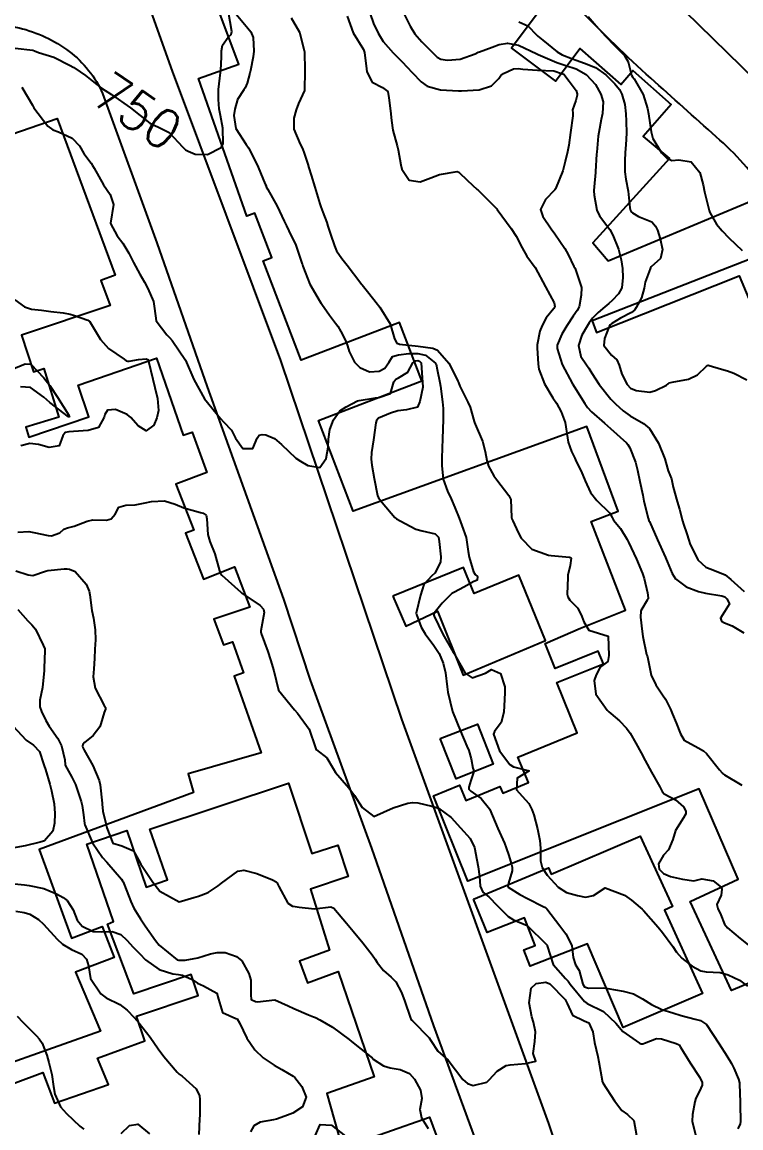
# Model space of a CAD drawing. Header units: metres. Extents: x 298520 to 308411, y 7433745 to 7450750.
# Drawn here: x 303802.6 to 303876.9, y 7440043.9 to 7440158.2 of the extents above; entities that cross this region are included whole.
import ezdxf
from ezdxf.enums import TextEntityAlignment as Align

# ---------------------------------------------------------------- set-up
doc = ezdxf.new("R2010")
doc.units = ezdxf.units.M
doc.header["$LTSCALE"] = 10
for name, color, linetype in [('Cotas', 45, 'Continuous'), ('Curvas de Nivel 1m', 11, 'Continuous'), ('Curvas de Nivel 5m', 15, 'Continuous'), ('Edificações', 30, 'Continuous'), ('Vias Primárias', 230, 'Continuous')]:
    doc.layers.add(name, color=color, linetype=linetype)
doc.styles.add('Style-STANDARD', font='STANDARD.shx')

msp = doc.modelspace()

# ---------------------------------------------------------------- linework, layer by layer
at = {"layer": 'Curvas de Nivel 1m', "flags": 128}
for points, elevation in [([(303838.55, 7440159.03), (303838.9, 7440158.03), (303839.38, 7440157.02), (303839.87, 7440156.18), (303840.91, 7440155), (303841.84, 7440154.07), (303842.9, 7440152.98), (303843.82, 7440152), (303844.42, 7440151.57), (303845.82, 7440151.17), (303847.67, 7440151.07), (303847.81, 7440151.08), (303847.98, 7440151.08), (303849.82, 7440151.19), (303851.1, 7440151.6), (303851.83, 7440152.34), (303852.04, 7440152.66), (303852.31, 7440152.87), (303853.35, 7440153.34), (303853.84, 7440153.39), (303854.31, 7440153.32), (303855.84, 7440153.22), (303857.51, 7440153.13), (303857.84, 7440153.04), (303858.02, 7440152.98), (303858.55, 7440152.79), (303859.12, 7440152.07), (303859.82, 7440151.09), (303859.95, 7440150.77), (303859.95, 7440150.63), (303859.8, 7440150.08), (303859.47, 7440149.1), (303859.48, 7440148.77), (303859.49, 7440148.48), (303859.25, 7440146.78), (303859.08, 7440145.45), (303858.94, 7440144.78), (303858.7, 7440143.76), (303858.44, 7440142.79), (303857.69, 7440140.93), (303857.64, 7440140.85), (303857.59, 7440140.8), (303856.66, 7440139.83), (303856.16, 7440138.82), (303856.38, 7440138.09), (303857.26, 7440136.8), (303857.64, 7440136.31), (303858.67, 7440134.78), (303859, 7440134.17), (303859.59, 7440132.93), (303859.68, 7440132.77), (303859.75, 7440132.61), (303860.39, 7440130.76), (303860.36, 7440129.97), (303860.13, 7440128.76), (303859.95, 7440128.36), (303859.53, 7440127.77), (303858.87, 7440126.78), (303858.37, 7440125.93), (303857.88, 7440124.8), (303857.86, 7440124.43), (303858.39, 7440122.79), (303859.45, 7440120.78), (303860.72, 7440118.76), (303861.01, 7440118.35), (303861.41, 7440117.91), (303862.77, 7440116.74), (303863.39, 7440116.19), (303865.02, 7440114.71), (303865.18, 7440114.52), (303865.37, 7440114.17), (303865.95, 7440112.69), (303866.17, 7440111.86), (303866.42, 7440110.69), (303866.71, 7440109.29), (303866.83, 7440108.68), (303867.29, 7440106.91), (303867.35, 7440106.68), (303867.4, 7440106.56), (303868.23, 7440104.67), (303869.06, 7440102.84), (303869.14, 7440102.66), (303869.23, 7440102.45), (303869.75, 7440101.19), (303870.11, 7440100.65), (303871.2, 7440099.81), (303872.48, 7440099.33), (303873.19, 7440099.18), (303874.89, 7440098.89), (303875.19, 7440098.78), (303875.41, 7440098.58), (303875.69, 7440098.06), (303875.17, 7440097.24), (303874.74, 7440096.59), (303874.85, 7440096.28), (303875.16, 7440096.1), (303875.95, 7440095.78), (303877.15, 7440095.08)], 747), ([(303842.05, 7440158.99), (303842.66, 7440157.75), (303843.15, 7440156.97), (303843.87, 7440156.14), (303845.04, 7440154.95), (303845.46, 7440154.55), (303845.85, 7440154.34), (303846.54, 7440154.24), (303847.85, 7440154.36), (303849.4, 7440154.9), (303849.7, 7440155.05), (303849.86, 7440155.11), (303851.14, 7440155.6), (303851.87, 7440155.86), (303852.74, 7440155.99), (303853.87, 7440155.79), (303855.76, 7440154.91), (303855.85, 7440154.85), (303855.92, 7440154.82), (303857.84, 7440154.01), (303858.75, 7440153.7), (303859.84, 7440153.35), (303860.88, 7440152.76), (303861.82, 7440151.71), (303862.39, 7440150.74), (303862.61, 7440149.93), (303862.54, 7440148.74), (303862.42, 7440148.1), (303862.16, 7440146.75), (303862.11, 7440146.39), (303861.97, 7440144.75), (303861.95, 7440144.53), (303861.83, 7440142.75), (303861.83, 7440142.63), (303861.7, 7440141.15), (303861.67, 7440140.78), (303861.66, 7440140.75), (303861.69, 7440140.3), (303861.96, 7440138.75), (303862.26, 7440138.14), (303863.31, 7440136.73), (303863.63, 7440136.15), (303864.2, 7440134.72), (303864.5, 7440133.62), (303864.61, 7440132.71), (303864.66, 7440131.79), (303864.57, 7440130.71), (303864.2, 7440130.09), (303863.55, 7440129.42), (303863.21, 7440129.08), (303862.8, 7440128.74), (303862.1, 7440128.18), (303861.53, 7440127.58), (303861.18, 7440127.1), (303860.96, 7440126.76), (303860.43, 7440125.84), (303860.08, 7440124.77), (303860.33, 7440123.61), (303860.9, 7440122.76), (303861.14, 7440122.42), (303861.46, 7440121.88), (303862.21, 7440120.74), (303863.43, 7440119.22), (303863.9, 7440118.72), (303864.7, 7440117.99), (303865.41, 7440117.49), (303866.81, 7440116.69), (303867.4, 7440116.18), (303868.34, 7440114.67), (303868.99, 7440113.03), (303869.09, 7440112.66), (303869.34, 7440111.82), (303869.68, 7440110.99), (303869.76, 7440110.65), (303869.87, 7440110.11), (303870.28, 7440108.65), (303870.51, 7440107.85), (303870.84, 7440106.64), (303870.94, 7440106.3), (303871.26, 7440105.29), (303871.48, 7440104.63), (303871.59, 7440104.29), (303872.4, 7440102.62), (303873.23, 7440101.84), (303874.12, 7440101.49), (303875.22, 7440101.05), (303875.83, 7440100.57), (303877.19, 7440099.32)], 746), ([(303830.39, 7440158.63), (303831.23, 7440157.12), (303831.73, 7440155.24), (303831.74, 7440155.11), (303831.78, 7440153.16), (303831.78, 7440153.11), (303831.76, 7440151.17), (303831.75, 7440151.11), (303831.15, 7440149.75), (303830.91, 7440149.12), (303830.65, 7440148.24), (303830.65, 7440147.12), (303831.31, 7440145.55), (303831.54, 7440145.11), (303831.73, 7440144.63), (303832.09, 7440143.48), (303832.2, 7440143.11), (303832.45, 7440142.36), (303832.84, 7440141.1), (303833.35, 7440139.41), (303833.45, 7440139.09), (303833.66, 7440138.54), (303834.05, 7440137.48), (303834.18, 7440137.08), (303834.45, 7440136.26), (303834.85, 7440135.07), (303835.08, 7440134.54), (303835.6, 7440133.75), (303836.15, 7440133.05), (303837.57, 7440131.2), (303837.65, 7440131.11), (303837.71, 7440131.04), (303838.25, 7440130.35), (303839.3, 7440129.01), (303839.41, 7440128.88), (303839.54, 7440128.7), (303840.6, 7440127), (303841.05, 7440125.44), (303841.29, 7440124.99), (303841.49, 7440124.92), (303841.57, 7440124.91), (303843.49, 7440124.67), (303845.03, 7440124.49), (303845.49, 7440124.29), (303846.69, 7440122.93), (303847.46, 7440121.37), (303847.59, 7440121.06), (303847.68, 7440120.92), (303847.82, 7440120.55), (303848.64, 7440118.9), (303848.88, 7440118.37), (303849.3, 7440116.89), (303849.32, 7440116.81), (303849.4, 7440116.64), (303850.17, 7440114.88), (303850.44, 7440113.81), (303850.59, 7440112.88), (303850.76, 7440112.29), (303851.34, 7440111.3), (303851.65, 7440110.87), (303852.89, 7440109.27), (303853.08, 7440108.85), (303853.16, 7440106.98), (303853.19, 7440106.85), (303853.28, 7440106.65), (303853.85, 7440105.43), (303854.15, 7440104.84), (303855.25, 7440103.71), (303856.96, 7440103.08), (303857.24, 7440103.05), (303859.14, 7440102.88), (303859.23, 7440102.86), (303859.33, 7440102.78), (303859.23, 7440102.02), (303858.97, 7440101.03), (303858.96, 7440100.78), (303858.91, 7440099.06), (303858.97, 7440098.78), (303859.18, 7440098.43), (303860.02, 7440097.61), (303860.42, 7440096.76), (303860.61, 7440096.21), (303861.15, 7440095.35), (303863.14, 7440094.73), (303863.22, 7440092.73), (303863.11, 7440092.11), (303862.32, 7440091.52), (303861.91, 7440090.74), (303861.68, 7440090.15), (303861.85, 7440088.74), (303863.05, 7440087.07), (303863.22, 7440086.9), (303863.43, 7440086.72), (303864.3, 7440085.98), (303865.03, 7440085.22), (303865.42, 7440084.7), (303866.01, 7440083.68), (303866.54, 7440082.68), (303866.98, 7440081.86), (303867.63, 7440080.67), (303868.47, 7440079.15), (303868.74, 7440078.66), (303868.94, 7440078.42), (303870.1, 7440077.8), (303870.93, 7440077.1), (303871.18, 7440076.63), (303871.18, 7440076.36), (303870.92, 7440075.94), (303870.11, 7440074.64), (303869.84, 7440073.7), (303869.38, 7440072.65), (303868.87, 7440072.1), (303868.33, 7440071.2), (303868.41, 7440070.66), (303868.85, 7440070.18), (303869.59, 7440069.9), (303870.84, 7440069.61), (303872, 7440069.45), (303872.84, 7440069.64), (303874, 7440069.43), (303874.83, 7440068.79), (303874.89, 7440068.59), (303874.82, 7440067.96), (303874.39, 7440067.01), (303874.48, 7440066.59), (303874.8, 7440065.91), (303875.16, 7440064.96), (303875.46, 7440064.58), (303876.77, 7440063.49), (303877.94, 7440062.55)], 749), ([(303836.16, 7440158.8), (303836.79, 7440157.05), (303837.86, 7440155.35), (303837.97, 7440155.04), (303838.15, 7440153.34), (303838.2, 7440153.03), (303838.76, 7440151.97), (303839.82, 7440151.4), (303840.36, 7440151), (303840.46, 7440150.35), (303840.63, 7440149), (303840.75, 7440148.02), (303840.87, 7440147), (303841.33, 7440145.4), (303841.45, 7440144.99), (303841.72, 7440143.43), (303841.81, 7440142.99), (303842.57, 7440141.85), (303843.7, 7440141.67), (303844.83, 7440142.08), (303845.71, 7440142.41), (303847.52, 7440142.74), (303847.71, 7440142.65), (303848.6, 7440141.8), (303849.59, 7440140.89), (303849.69, 7440140.8), (303851.62, 7440138.87), (303851.66, 7440138.82), (303853.13, 7440136.86), (303853.63, 7440136.06), (303854.26, 7440134.84), (303854.74, 7440133.97), (303855.59, 7440132.82), (303856.68, 7440130.81), (303857.55, 7440129.16), (303857.63, 7440128.8), (303857.54, 7440128.57), (303856.74, 7440127.6), (303856.31, 7440126.81), (303856.09, 7440126.24), (303855.81, 7440124.82), (303855.8, 7440124.51), (303855.89, 7440122.82), (303855.99, 7440122.3), (303856.57, 7440120.81), (303857.43, 7440119.36), (303857.8, 7440118.8), (303858.3, 7440117.91), (303858.71, 7440116.79), (303858.95, 7440115.21), (303859.02, 7440114.78), (303859.36, 7440113.81), (303859.68, 7440113.1), (303859.85, 7440112.77), (303860.35, 7440111.77), (303860.76, 7440110.76), (303861.31, 7440109.55), (303861.96, 7440108.74), (303863.29, 7440107.46), (303863.55, 7440106.99), (303863.71, 7440106.72), (303864.4, 7440105.84), (303865.11, 7440104.7), (303865.26, 7440104.42), (303866.06, 7440102.69), (303866.7, 7440101.21), (303866.87, 7440100.68), (303867.19, 7440099.19), (303867.29, 7440098.68), (303867.28, 7440098.58), (303867.18, 7440098.45), (303866.52, 7440097.33), (303866.47, 7440096.69), (303866.64, 7440095.19), (303866.71, 7440094.68), (303867.12, 7440092.83), (303867.16, 7440092.68), (303867.19, 7440092.6), (303867.58, 7440090.68), (303868.07, 7440089.68), (303868.77, 7440088.66), (303869.06, 7440088.2), (303869.58, 7440087.18), (303869.8, 7440086.65), (303870.17, 7440085.78), (303870.62, 7440084.64), (303871.01, 7440083.99), (303872.45, 7440083.17), (303873, 7440082.88), (303873.29, 7440082.61), (303874.65, 7440080.92), (303874.91, 7440080.59), (303874.97, 7440080.52), (303875.17, 7440080.38), (303876.95, 7440079.34)], 748), ([(303861.09, 7440158.76), (303861.89, 7440157.8), (303862.84, 7440156.74), (303863.87, 7440155.7), (303864.83, 7440154.72), (303865.21, 7440154.08), (303865.57, 7440152.7), (303865.66, 7440152.53), (303865.83, 7440152.3), (303866.77, 7440150.69), (303867.22, 7440149.26), (303867.32, 7440148.68), (303867.6, 7440146.85), (303867.63, 7440146.68), (303867.75, 7440146.14), (303868.66, 7440144.67), (303869.19, 7440144.13), (303869.73, 7440143.87), (303870.44, 7440143.93), (303871.72, 7440143.74), (303872.6, 7440142.62), (303872.96, 7440141.35), (303873.1, 7440140.62), (303873.59, 7440138.69), (303873.61, 7440138.61), (303873.66, 7440138.49), (303874.34, 7440137.29), (303874.92, 7440136.59), (303875.63, 7440135.88), (303876.99, 7440134.57)], 744), ([(303802.54, 7440151.46), (303803.64, 7440149.59), (303803.72, 7440149.44), (303803.74, 7440149.4), (303803.78, 7440149.33), (303805.22, 7440147.43), (303805.76, 7440147.05), (303806.32, 7440146.85), (303807.74, 7440146.19), (303808.49, 7440145.39), (303808.95, 7440144.61), (303809.72, 7440143.59), (303809.85, 7440143.37), (303810.01, 7440143.07), (303810.99, 7440141.36), (303811.68, 7440140.35), (303812.03, 7440139.34), (303811.7, 7440137.4), (303811.69, 7440137.35), (303812.39, 7440136.1), (303812.97, 7440135.33), (303813.61, 7440134.3), (303814.09, 7440133.32), (303814.75, 7440132.14), (303815.23, 7440131.3), (303815.56, 7440130.64), (303816.15, 7440129.29), (303816.26, 7440128.57), (303816.42, 7440127.29), (303817.51, 7440125.86), (303817.81, 7440125.58), (303818.08, 7440125.27), (303819.47, 7440123.25), (303820.31, 7440121.24), (303821.42, 7440119.23), (303823.07, 7440117.21), (303823.4, 7440116.86), (303824.2, 7440116.01), (303824.64, 7440115.19), (303825.37, 7440114.12), (303826.41, 7440114.12), (303826.88, 7440115.17), (303827.07, 7440115.48), (303827.39, 7440115.56), (303827.76, 7440115.53), (303828.65, 7440115.14), (303829.37, 7440114.53), (303830.86, 7440113.11), (303831.35, 7440112.82), (303832.09, 7440112.36), (303833.34, 7440112.15), (303833.99, 7440113.08), (303834.19, 7440114.26), (303834.23, 7440115.08), (303834.39, 7440116.08), (303834.75, 7440117.07), (303835.41, 7440118.01), (303836.05, 7440118.43), (303837.25, 7440119.04), (303837.39, 7440119.07), (303837.42, 7440119.08), (303839.1, 7440119.34), (303839.43, 7440119.38), (303840.65, 7440119.79), (303840.98, 7440120.99), (303841.19, 7440121.26), (303841.46, 7440121.42), (303842.45, 7440121.99), (303842.94, 7440122.98), (303843.27, 7440123.18), (303843.48, 7440123.19), (303843.65, 7440123.15), (303843.81, 7440122.96), (303843.9, 7440121.4), (303843.94, 7440120.96), (303843.97, 7440120.44), (303843.69, 7440118.97), (303843.42, 7440118.4), (303842.29, 7440118.11), (303841.41, 7440117.99), (303840.66, 7440117.75), (303839.41, 7440117.25), (303839.2, 7440117.01), (303839.13, 7440116.75), (303838.88, 7440115.02), (303838.67, 7440113.71), (303838.65, 7440113.02), (303838.73, 7440112.4), (303838.94, 7440111.02), (303839.31, 7440109.27), (303839.42, 7440109.01), (303839.78, 7440108.52), (303841.08, 7440106.99), (303841.28, 7440106.83), (303841.64, 7440106.63), (303843.27, 7440105.78), (303843.91, 7440105.6), (303845.27, 7440105.3), (303845.59, 7440104.94), (303845.69, 7440104.5), (303845.85, 7440102.93), (303845.82, 7440102.35), (303845.22, 7440101.22), (303844.91, 7440100.94), (303844.1, 7440100.05), (303843.74, 7440098.96), (303843.31, 7440097.11), (303843.32, 7440096.97), (303843.83, 7440095.64), (303844.22, 7440094.95), (303845.12, 7440093.74), (303845.66, 7440092.93), (303846.1, 7440091.93), (303846.34, 7440090.93), (303846.51, 7440089.49), (303846.57, 7440088.92), (303847.04, 7440086.92), (303847.87, 7440084.91), (303848.55, 7440083.35), (303848.74, 7440082.9), (303848.98, 7440082.06), (303849.16, 7440081.09), (303849.21, 7440080.9), (303849.24, 7440080.63), (303848.96, 7440079.82), (303848.73, 7440079.11), (303848.75, 7440078.9), (303848.94, 7440078.69), (303850.01, 7440077.96), (303850.89, 7440076.87), (303850.9, 7440076.85), (303850.92, 7440076.8), (303851.75, 7440074.86), (303852.41, 7440073.32), (303852.6, 7440072.85), (303852.87, 7440072.07), (303853.15, 7440071.14), (303853.22, 7440070.84), (303853.22, 7440070.47), (303852.83, 7440069.2), (303852.76, 7440068.92), (303852.76, 7440068.85), (303852.82, 7440068.77), (303854.01, 7440068.03), (303854.81, 7440067.62), (303856.43, 7440066.8), (303856.66, 7440066.67), (303856.8, 7440066.54), (303858.16, 7440064.79), (303858.77, 7440063.97), (303859.4, 7440062.77), (303859.51, 7440061.53), (303859.78, 7440060.76), (303860.14, 7440060.17), (303860.53, 7440058.75), (303860.71, 7440058.49), (303861.1, 7440058.35), (303862.71, 7440058.37), (303863.11, 7440058.33), (303864.7, 7440058.03), (303865.75, 7440057.75), (303866.69, 7440057.26), (303867.61, 7440056.67), (303868.68, 7440056.16), (303869.82, 7440055.79), (303870.67, 7440055.54), (303872.12, 7440055.16), (303872.67, 7440055.02), (303873.29, 7440054.6), (303874.63, 7440052.59), (303875.4, 7440051.35), (303875.89, 7440050.57), (303876.13, 7440050.09), (303876.6, 7440048.96), (303876.7, 7440048.56), (303876.72, 7440048.43), (303876.8, 7440046.56), (303876.8, 7440046.32), (303876.81, 7440044.56), (303876.78, 7440044.32), (303876.53, 7440043.82)], 751), ([(303801.81, 7440129.47), (303802.83, 7440128.75), (303803.53, 7440128.5), (303804.56, 7440128.4), (303805.53, 7440128.28), (303806.81, 7440128.13), (303807.53, 7440128), (303807.99, 7440127.86), (303809.36, 7440127.37), (303809.47, 7440127.32), (303809.52, 7440127.26), (303810.66, 7440125.36), (303811.49, 7440124.46), (303813.1, 7440123.33), (303813.33, 7440123.18), (303813.47, 7440123.15), (303813.65, 7440123.14), (303814.61, 7440123.31), (303815.4, 7440123.37), (303815.47, 7440123.36), (303815.55, 7440123.3), (303815.63, 7440123.14), (303816.07, 7440121.29), (303816.3, 7440120.43), (303816.56, 7440119.29), (303816.65, 7440118.05), (303816.51, 7440117.29), (303816.18, 7440116.51), (303815.39, 7440115.94), (303814.55, 7440116.47), (303813.82, 7440117.32), (303813.41, 7440117.64), (303812.23, 7440118.15), (303811.41, 7440118.08), (303811.12, 7440117.64), (303811.04, 7440117.35), (303810.46, 7440116.29), (303809.39, 7440115.96), (303807.87, 7440115.87), (303807.39, 7440115.83), (303807.03, 7440115.76), (303806.78, 7440115.41), (303806.39, 7440114.39), (303805.36, 7440114.2), (303804.27, 7440114.53), (303803.37, 7440114.64), (303802.44, 7440114.38)], 752), ([(303801.46, 7440122.28), (303802.89, 7440122.87), (303803.47, 7440122.84), (303804.83, 7440121.43), (303805.44, 7440120.63), (303806.21, 7440119.41), (303807.4, 7440117.54), (303807.45, 7440117.45), (303807.44, 7440117.4), (303807.4, 7440117.39), (303807.35, 7440117.4), (303805.42, 7440118.87), (303804.8, 7440119.43), (303803.44, 7440120.41), (303802.41, 7440120.49)], 753), ([(303802.12, 7440105.46), (303803.26, 7440105.54), (303803.78, 7440105.43), (303805.26, 7440105.11), (303805.59, 7440105.08), (303806.45, 7440105.41), (303806.88, 7440105.79), (303807.27, 7440105.92), (303807.95, 7440106.07), (303809.28, 7440106.62), (303809.89, 7440106.75), (303811.28, 7440106.72), (303811.78, 7440106.85), (303812.19, 7440107.34), (303812.57, 7440108.06), (303813.29, 7440108.25), (303814.26, 7440108.28), (303815.29, 7440108.49), (303815.95, 7440108.64), (303817.3, 7440108.71), (303818.39, 7440108.36), (303819.29, 7440107.98), (303821.01, 7440107.51), (303821.28, 7440107.44), (303821.58, 7440107.23), (303821.65, 7440106.86), (303821.75, 7440105.23), (303821.98, 7440104.5), (303822.49, 7440103.22), (303822.96, 7440101.47), (303823.07, 7440101.21), (303823.21, 7440101.04), (303824.53, 7440099.86), (303825.18, 7440099.26), (303825.28, 7440099.18), (303827.17, 7440097.89), (303827.52, 7440097.51), (303827.58, 7440097.15), (303827.24, 7440095.26), (303827.24, 7440095.16), (303827.29, 7440095.01), (303827.96, 7440093.15), (303828.24, 7440092.28), (303828.58, 7440091.14), (303829.06, 7440089.13), (303830.73, 7440087.11), (303831.04, 7440086.76), (303832.25, 7440085.1), (303832.9, 7440083.19), (303832.92, 7440083.09), (303832.99, 7440082.99), (303834.07, 7440082.16), (303834.73, 7440081.06), (303834.97, 7440080.63), (303836.34, 7440079.05), (303836.94, 7440078.27), (303837.72, 7440077.03), (303838.91, 7440076.1), (303840.92, 7440076.99), (303842.45, 7440077.45), (303842.93, 7440077.54), (303843.46, 7440077.49), (303844.93, 7440077.16), (303845.59, 7440076.93), (303846.91, 7440075.97), (303847.89, 7440074.91), (303848.89, 7440073.82), (303849.31, 7440072.89), (303849.58, 7440071.61), (303849.72, 7440070.89), (303849.85, 7440069.87), (303849.92, 7440068.88), (303850.2, 7440068.27), (303850.81, 7440067.78), (303851.71, 7440066.86), (303852.79, 7440065.74), (303853.35, 7440065.4), (303854.78, 7440064.83), (303856.75, 7440062.9), (303856.82, 7440062.8), (303856.83, 7440062.72), (303857.46, 7440060.79), (303858.72, 7440059.36), (303859, 7440059.06), (303859.21, 7440058.77), (303860.69, 7440056.96), (303860.98, 7440056.75), (303862.67, 7440055.93), (303863.95, 7440054.72), (303864.65, 7440053.88), (303866.39, 7440052.68), (303866.55, 7440052.6), (303866.63, 7440052.58), (303866.73, 7440052.59), (303866.89, 7440052.68), (303868.15, 7440053.16), (303868.64, 7440053.11), (303870.16, 7440052.64), (303870.48, 7440052.48), (303870.63, 7440052.26), (303871.6, 7440050.62), (303872.6, 7440049.12), (303872.85, 7440048.61), (303872.87, 7440048.33), (303872.58, 7440047.71), (303872.2, 7440046.99), (303872.09, 7440046.61), (303871.86, 7440045.3), (303871.84, 7440044.62), (303872.22, 7440042.91)], 752), ([(303801.93, 7440101.46), (303803.21, 7440101.06), (303803.67, 7440100.98), (303804.98, 7440101.42), (303805.21, 7440101.5), (303806.93, 7440101.69), (303807.22, 7440101.68), (303807.47, 7440101.65), (303808.04, 7440101.39), (303809.19, 7440100.08), (303809.5, 7440099.37), (303809.56, 7440098.98), (303809.78, 7440097.36), (303809.93, 7440096.59), (303810.12, 7440095.36), (303810.14, 7440094.35), (303810.09, 7440093.36), (303810.04, 7440092.42), (303809.97, 7440091.36), (303809.92, 7440090.52), (303810.11, 7440089.36), (303811.05, 7440087.55), (303811.18, 7440087.35), (303811.2, 7440087.19), (303811.04, 7440086.83), (303810.71, 7440085.67), (303810.59, 7440085.35), (303809.92, 7440084.45), (303809, 7440083.73), (303808.83, 7440083.53), (303808.82, 7440083.37), (303808.85, 7440083.23), (303808.99, 7440082.94), (303809.89, 7440081.36), (303810.52, 7440079.79), (303810.62, 7440079.35), (303810.83, 7440077.45), (303810.83, 7440077.35), (303810.92, 7440076.65), (303811.21, 7440075.35), (303811.32, 7440074.93), (303811.94, 7440073.34), (303812.87, 7440073.05), (303814.08, 7440072.53), (303814.77, 7440071.3), (303814.79, 7440071.24), (303814.85, 7440071.15), (303816.07, 7440069.29), (303816.82, 7440068.38), (303818.8, 7440067.26), (303820.33, 7440067.72), (303820.81, 7440067.85), (303821.81, 7440068.23), (303822.83, 7440068.91), (303822.99, 7440069.05), (303823.18, 7440069.2), (303824.85, 7440070.43), (303825.47, 7440070.55), (303826.84, 7440070.19), (303828.44, 7440069.54), (303828.83, 7440069.33), (303828.92, 7440069.23), (303828.97, 7440069.14), (303829.1, 7440068.86), (303830.02, 7440067.12), (303830.5, 7440066.82), (303830.8, 7440066.77), (303831.19, 7440066.72), (303832.8, 7440066.55), (303834.48, 7440066.74), (303834.8, 7440066.63), (303836.11, 7440065.05), (303836.77, 7440064.25), (303837.77, 7440063.03), (303838.74, 7440061.79), (303839.07, 7440061.34), (303839.26, 7440061.01), (303839.91, 7440060.19), (303840.72, 7440059.5), (303841.2, 7440058.99), (303841.78, 7440057.9), (303842.14, 7440056.98), (303842.67, 7440055.35), (303842.78, 7440055.09), (303842.91, 7440054.97), (303844.64, 7440053.23), (303844.83, 7440052.94), (303845.53, 7440051.85), (303846.61, 7440050.92), (303848.13, 7440048.9), (303848.59, 7440048.49), (303849.2, 7440048.28), (303850.59, 7440048.65), (303850.72, 7440048.74), (303850.84, 7440048.87), (303851.68, 7440049.78), (303852.61, 7440050.34), (303853.02, 7440050.44), (303854.61, 7440050.58), (303855.66, 7440050.81), (303855.39, 7440051.59), (303855.55, 7440052.82), (303855.63, 7440053.84), (303855.42, 7440054.82), (303855.25, 7440055.4), (303854.98, 7440056.83), (303855.19, 7440058.34), (303855.7, 7440058.82), (303856.71, 7440058.98), (303857.11, 7440058.8), (303858.69, 7440057.16), (303858.89, 7440056.78), (303859.45, 7440055.55), (303860.67, 7440054.97), (303861.13, 7440054.75), (303861.56, 7440053.83), (303861.74, 7440052.74), (303862.06, 7440051.3), (303862.19, 7440050.73), (303862.51, 7440048.81), (303862.53, 7440048.73), (303862.59, 7440048.58), (303863.8, 7440046.72), (303864.55, 7440045.71), (303865.14, 7440045.29), (303865.81, 7440044.69), (303866.08, 7440043.12)], 753), ([(303802.12, 7440097.46), (303803.15, 7440096.32), (303803.58, 7440095.88), (303803.95, 7440095.44), (303804.75, 7440093.79), (303804.9, 7440093.42), (303804.93, 7440093.24), (303804.86, 7440091.42), (303804.85, 7440091.18), (303804.68, 7440089.43), (303804.4, 7440088.09), (303804.39, 7440087.43), (303804.56, 7440086.94), (303805.03, 7440086), (303805.36, 7440085.42), (303806.25, 7440084.16), (303806.64, 7440083.4), (303806.98, 7440081.95), (303807.02, 7440081.44), (303807.03, 7440081.4), (303807.72, 7440080.15), (303808.07, 7440079.38), (303808.68, 7440077.62), (303808.74, 7440077.37), (303808.77, 7440077.22), (303808.91, 7440076.27), (303809.01, 7440075.37), (303809.05, 7440075.22), (303809.83, 7440073.36), (303810.86, 7440071.86), (303811.33, 7440071.35), (303812.84, 7440069.62), (303812.96, 7440069.45), (303813.02, 7440069.33), (303813.16, 7440069), (303813.79, 7440067.32), (303814.12, 7440066.63), (303814.79, 7440065.52), (303814.93, 7440065.3), (303815.29, 7440064.78), (303816.34, 7440063.28), (303816.75, 7440062.78), (303818.6, 7440061.26), (303818.73, 7440061.24), (303819.43, 7440061.25), (303820.74, 7440061.48), (303822.05, 7440061.9), (303822.74, 7440062.03), (303823.57, 7440062.03), (303824.74, 7440061.63), (303825.27, 7440061.17), (303826.01, 7440059.88), (303826.22, 7440059.16), (303826.21, 7440057.65), (303826.25, 7440057.16), (303826.68, 7440056.98), (303826.9, 7440056.94), (303828.68, 7440057.14), (303830.07, 7440056.51), (303830.67, 7440056.24), (303832.17, 7440055.59), (303832.67, 7440055.4), (303832.89, 7440055.31), (303833.33, 7440055.08), (303834.65, 7440054.31), (303836.37, 7440053.04), (303836.63, 7440052.83), (303837.61, 7440052.04), (303838.62, 7440051.26), (303838.74, 7440051.14), (303838.86, 7440051.02), (303839.92, 7440050.32), (303840.6, 7440050.13), (303841.65, 7440049.94), (303842.6, 7440049.52), (303843.14, 7440048.96), (303843.73, 7440047.8), (303843.87, 7440046.96), (303843.69, 7440045.82), (303843.84, 7440044.96), (303844.53, 7440043.84)], 754), ([(303801.93, 7440066.32), (303802.79, 7440066.18), (303803.35, 7440066), (303804.25, 7440065.43), (303804.78, 7440064.95), (303806.19, 7440063.41), (303806.75, 7440062.88), (303807.69, 7440062.33), (303808.74, 7440061.87), (303809.24, 7440061.36), (303809.44, 7440060.65), (303809.63, 7440059.36), (303810.69, 7440057.77), (303811.26, 7440057.34), (303812.68, 7440056.65), (303813.42, 7440056.07), (303814.15, 7440055.31), (303814.65, 7440054.73), (303815.8, 7440053.29), (303816.62, 7440052.08), (303817.2, 7440051.27), (303818.6, 7440049.66), (303818.81, 7440049.47), (303819.11, 7440049.25), (303820.57, 7440047.94), (303820.89, 7440047.23), (303820.94, 7440046.85), (303820.93, 7440045.23), (303820.92, 7440044.84), (303820.82, 7440043.23)], 756), ([(303802.05, 7440055.46), (303802.65, 7440054.83), (303804.04, 7440053.43), (303804.33, 7440053.12), (303804.63, 7440052.65), (303805.12, 7440051.41), (303805.34, 7440050.68), (303805.65, 7440049.41), (303805.82, 7440048.17), (303805.94, 7440047.41), (303806.55, 7440046.1), (303807.15, 7440045.39), (303808.53, 7440044.1), (303808.94, 7440043.79)], 757), ([(303812.82, 7440043.33), (303813.68, 7440044.16), (303814.53, 7440044.3), (303815.72, 7440043.29)], 757)]:
    msp.add_lwpolyline(points, dxfattribs=dict(at, elevation=elevation))
at = {"layer": 'Curvas de Nivel 5m', "flags": 128}
for points, elevation in [([(303801.85, 7440155.47), (303803.67, 7440155.26), (303803.85, 7440155.2), (303804.25, 7440155.04), (303805.84, 7440154.55), (303807.55, 7440153.69), (303807.83, 7440153.52), (303807.91, 7440153.48), (303808.02, 7440153.4), (303809.12, 7440152.67), (303809.82, 7440152.1), (303810.79, 7440151.36), (303811.8, 7440150.7), (303813.78, 7440149.32), (303815.77, 7440147.73), (303816.74, 7440147.29), (303817.76, 7440146.76), (303819.19, 7440145.26), (303819.47, 7440144.99), (303819.73, 7440144.83), (303820.44, 7440144.53), (303821.73, 7440144.5), (303823.15, 7440145.21), (303823.34, 7440145.61), (303823.33, 7440147.21), (303823.08, 7440148.51), (303822.92, 7440149.21), (303822.85, 7440150.16), (303822.88, 7440151.21), (303823, 7440152.39), (303823.11, 7440153.21), (303823.18, 7440154.54), (303823.17, 7440155.21), (303823.27, 7440155.8), (303823.87, 7440156.61), (303824.17, 7440156.9), (303824.24, 7440157.2), (303823.9, 7440159.2)], 750), ([(303824.51, 7440159.19), (303825.89, 7440157.55), (303826.21, 7440157.18), (303826.46, 7440156.59), (303826.53, 7440155.17), (303826.44, 7440154.58), (303826.16, 7440153.18), (303826.1, 7440152.9), (303825.82, 7440151.85), (303825.63, 7440151.37), (303825.5, 7440151.18), (303824.83, 7440150.16), (303824.55, 7440149.19), (303824.46, 7440148.51), (303824.66, 7440147.19), (303825.74, 7440145.52), (303825.96, 7440145.18), (303826.23, 7440144.68), (303826.95, 7440143.17), (303827.7, 7440141.43), (303827.78, 7440141.24), (303827.81, 7440141.16), (303827.98, 7440140.86), (303828.94, 7440139.14), (303829.17, 7440138.65), (303829.65, 7440137.61), (303829.88, 7440137.13), (303830.14, 7440136.62), (303830.85, 7440135.12), (303831.53, 7440133.17), (303831.55, 7440133.11), (303831.59, 7440132.96), (303832.31, 7440131.1), (303833.36, 7440129.27), (303833.49, 7440129.09), (303833.54, 7440129.01), (303834.34, 7440127.89), (303834.97, 7440127.07), (303835.19, 7440126.74), (303835.51, 7440126.2), (303836.09, 7440125.05), (303836.38, 7440124.15), (303836.92, 7440123.05), (303837.47, 7440122.48), (303838.47, 7440122.03), (303839.46, 7440122.09), (303840.07, 7440122.4), (303840.47, 7440123), (303840.86, 7440123.61), (303841.48, 7440123.8), (303842.53, 7440123.93), (303843.48, 7440123.93), (303844.26, 7440123.74), (303845.29, 7440122.94), (303845.35, 7440122.82), (303845.47, 7440122.29), (303845.76, 7440120.94), (303845.81, 7440120.57), (303846.03, 7440118.93), (303846.09, 7440118.26), (303846.08, 7440116.93), (303846.06, 7440116.27), (303846.02, 7440114.93), (303846, 7440114.31), (303845.95, 7440112.93), (303845.94, 7440112.35), (303846.09, 7440110.93), (303846.53, 7440109.71), (303846.9, 7440108.92), (303847.29, 7440108.03), (303847.73, 7440106.92), (303848.03, 7440106.16), (303848.45, 7440104.91), (303848.68, 7440103.46), (303848.76, 7440102.9), (303849.22, 7440101.38), (303849.41, 7440101.1), (303849.63, 7440100.89), (303849.6, 7440100.5), (303849.2, 7440100.34), (303848.3, 7440099.81), (303847.19, 7440099.24), (303846.99, 7440099.12), (303846.77, 7440098.92), (303845.99, 7440098.12), (303845.16, 7440097.08), (303845.11, 7440096.94), (303845.11, 7440096.89), (303845.16, 7440096.78), (303846.04, 7440094.93), (303847.12, 7440093.08), (303847.21, 7440092.92), (303847.32, 7440092.71), (303848.35, 7440090.91), (303849.09, 7440090.43), (303850.45, 7440090.88), (303851.1, 7440091.27), (303852, 7440090.86), (303852.46, 7440089.47), (303852.47, 7440088.86), (303852.38, 7440087.52), (303852.35, 7440086.86), (303852.09, 7440085.81), (303851.38, 7440084.87), (303851.3, 7440084.59), (303851.91, 7440082.86), (303852.98, 7440081.45), (303853.36, 7440081.22), (303854.97, 7440080.82), (303853.74, 7440080.06), (303853.67, 7440078.84), (303854.27, 7440078.17), (303854.93, 7440077.42), (303855.26, 7440076.82), (303855.46, 7440076.27), (303855.84, 7440074.81), (303856.07, 7440073.62), (303856.14, 7440072.81), (303856.14, 7440071.52), (303856.33, 7440070.81), (303856.84, 7440070.01), (303857.96, 7440068.79), (303858.82, 7440068.22), (303859.97, 7440067.92), (303860.81, 7440067.74), (303861.61, 7440067.94), (303862.82, 7440068.73), (303864.82, 7440067.97), (303865.56, 7440067.45), (303866.44, 7440066.69), (303866.64, 7440066.52), (303866.8, 7440066.36), (303868.31, 7440064.66), (303868.77, 7440064.11), (303869.82, 7440062.64), (303870.19, 7440062.08), (303870.74, 7440061.44), (303871.81, 7440060.62), (303872.73, 7440060.14), (303873.28, 7440060.05), (303874.72, 7440059.96), (303875.56, 7440059.73), (303876.71, 7440059.18), (303877.54, 7440058.55)], 750), ([(303853.9, 7440158.19), (303854.84, 7440157.78), (303855.78, 7440156.82), (303855.88, 7440156.71), (303856.39, 7440156.3), (303857.86, 7440155.09), (303858.38, 7440154.79), (303859.46, 7440154.39), (303859.85, 7440154.25), (303860.68, 7440153.93), (303861.84, 7440153.47), (303862.91, 7440152.74), (303863.82, 7440151.78), (303864.3, 7440151.21), (303864.57, 7440150.72), (303864.86, 7440149.65), (303864.97, 7440148.71), (303865, 7440147.93), (303865.03, 7440146.71), (303864.97, 7440145.49), (303864.89, 7440144.71), (303864.85, 7440143.84), (303864.86, 7440142.71), (303864.96, 7440141.96), (303865.2, 7440140.71), (303865.39, 7440138.98), (303865.45, 7440138.7), (303865.53, 7440138.57), (303865.66, 7440138.45), (303866.26, 7440138.09), (303867.65, 7440137.54), (303868.05, 7440137.08), (303868.23, 7440136.67), (303868.53, 7440135.77), (303868.76, 7440134.67), (303868.54, 7440133.74), (303867.59, 7440132.88), (303867.51, 7440132.77), (303867.47, 7440132.68), (303866.98, 7440131.29), (303866.87, 7440130.69), (303866.58, 7440129.67), (303866.05, 7440128.69), (303865.85, 7440128.39), (303865.54, 7440128.17), (303864.41, 7440127.59), (303863.53, 7440127.03), (303863.36, 7440126.9), (303863.24, 7440126.73), (303862.75, 7440125.49), (303862.7, 7440124.74), (303863.48, 7440123.76), (303864.03, 7440123.27), (303864.27, 7440122.72), (303864.55, 7440121.8), (303865.1, 7440120.71), (303865.45, 7440120.35), (303866.03, 7440120.11), (303867.44, 7440119.95), (303868.03, 7440120.09), (303869.18, 7440120.66), (303869.33, 7440120.78), (303869.46, 7440120.89), (303869.75, 7440120.95), (303871.46, 7440121.27), (303872.36, 7440121.73), (303873.31, 7440122.61), (303873.4, 7440122.69), (303873.47, 7440122.71), (303873.57, 7440122.7), (303873.92, 7440122.6), (303875.11, 7440122.23), (303875.47, 7440122.13), (303876.13, 7440121.91), (303877.46, 7440121.21)], 745), ([(303801.61, 7440085.46), (303803, 7440083.98), (303803.73, 7440083.44), (303804.35, 7440082.8), (303804.83, 7440081.42), (303804.86, 7440081.31), (303804.97, 7440080.94), (303805.44, 7440079.42), (303805.62, 7440078.74), (303805.87, 7440077.41), (303805.94, 7440076.38), (303805.92, 7440075.41), (303805.73, 7440074.58), (303804.88, 7440073.57), (303804.78, 7440073.52), (303804.43, 7440073.43), (303802.87, 7440073.07), (303801.53, 7440072.8)], 755), ([(303801.11, 7440069.19), (303802.83, 7440069.01), (303803.31, 7440068.96), (303804.82, 7440068.64), (303806.11, 7440068.11), (303806.81, 7440067.73), (303807.23, 7440067.39), (303807.86, 7440066.45), (303808.27, 7440065.38), (303808.77, 7440064.77), (303809.91, 7440064.21), (303810.76, 7440064.16), (303811.88, 7440064.22), (303812.76, 7440063.88), (303813.38, 7440063.32), (303814.03, 7440062.59), (303814.74, 7440061.88), (303815.32, 7440061.29), (303816.72, 7440060.27), (303818.15, 7440059.83), (303818.72, 7440059.77), (303819.15, 7440059.68), (303820.14, 7440059.24), (303820.71, 7440058.88), (303821.33, 7440058.6), (303822.69, 7440057.84), (303822.88, 7440057.21), (303823.29, 7440055.83), (303824.66, 7440055.23), (303824.78, 7440055.18), (303825.05, 7440054.78), (303825.79, 7440053.17), (303826.62, 7440051.97), (303827.49, 7440051.15), (303828.61, 7440050.4), (303829.41, 7440049.94), (303830.59, 7440049.25), (303830.77, 7440049.11), (303831.48, 7440048.2), (303831.94, 7440047.1), (303831.56, 7440046.09), (303830.55, 7440045.44), (303829.71, 7440045.12), (303828.85, 7440044.82), (303828.54, 7440044.74), (303827.19, 7440044.5), (303826.53, 7440044.11), (303826.17, 7440043.51)], 755), ([(303832.85, 7440043.08), (303833.36, 7440044.25), (303834.53, 7440044.18), (303836, 7440043.05)], 755)]:
    msp.add_lwpolyline(points, dxfattribs=dict(at, elevation=elevation))
at = {"layer": 'Edificações'}
for points in [[(303880.76, 7440060.14), (303875.88, 7440058.1), (303871.62, 7440067.3), (303876.59, 7440069.6), (303872.56, 7440078.94), (303848.64, 7440069.39), (303845.1, 7440078.23), (303847.77, 7440079.32), (303848.42, 7440077.73), (303851.96, 7440079.19), (303852.24, 7440078.5), (303854.9, 7440079.59), (303853.82, 7440082.22), (303859.94, 7440084.74), (303857.85, 7440089.94), (303862.65, 7440091.87), (303862.12, 7440093.18), (303857.67, 7440091.39), (303856.64, 7440093.95), (303860.27, 7440095.55), (303864.93, 7440097.39), (303861.37, 7440106.56), (303864.17, 7440107.64), (303860.92, 7440116.38), (303836.79, 7440107.65), (303833.21, 7440117.02), (303843.88, 7440121.1), (303841.58, 7440127.12), (303831.41, 7440123.24), (303827.48, 7440133.52), (303828.37, 7440133.86), (303826.62, 7440138.43), (303825.81, 7440138.12), (303820.81, 7440152.35), (303824.96, 7440153.81), (303821.02, 7440164.41)], [(303855.91, 7440159.15), (303853.16, 7440155.47), (303857.69, 7440152.08), (303860.22, 7440155.46), (303864.45, 7440151.74), (303865.7, 7440153.16), (303869.67, 7440149.67), (303866.76, 7440146.36), (303869.48, 7440144.08), (303861.55, 7440135.36), (303863.14, 7440133.52), (303877.95, 7440139.7)], [(303801.5, 7440146.59), (303806.19, 7440148.21), (303812.19, 7440132.03), (303810.71, 7440131.48), (303811.67, 7440128.89), (303802.51, 7440125.82), (303803.75, 7440122.02), (303804.81, 7440122.37), (303806.36, 7440117.36), (303802.94, 7440116.3), (303803.26, 7440115.28), (303809.46, 7440117.37), (303808.36, 7440120.65), (303816.47, 7440123.46), (303819.23, 7440115.5), (303820.14, 7440115.81), (303821.65, 7440111.63), (303818.46, 7440110.41), (303820.31, 7440105.69), (303819.45, 7440105.35), (303821.31, 7440100.61), (303824.51, 7440101.87), (303826.12, 7440097.72), (303822.39, 7440096.48), (303823.39, 7440093.81), (303824.3, 7440094.15), (303825.45, 7440090.93), (303824.47, 7440090.58), (303827.26, 7440082.67), (303819.74, 7440080.49), (303820.29, 7440078.57), (303804.34, 7440072.68), (303807.68, 7440063.51), (303810.85, 7440064.72), (303812.09, 7440061.52), (303808.09, 7440059.99), (303810.68, 7440053.89), (303794.9, 7440048.31)], [(303880.1, 7440134.56), (303861.48, 7440127.29), (303861.88, 7440126.27), (303861.93, 7440126.1), (303876.69, 7440131.95), (303879.85, 7440124.42)], [(303799.22, 7440047.59), (303804.72, 7440049.65), (303805.91, 7440046.47), (303811.49, 7440048.38), (303810.36, 7440051.11), (303815.25, 7440052.92), (303814.4, 7440055.47), (303820.76, 7440057.6), (303820.04, 7440059.76), (303814.11, 7440057.77), (303811.4, 7440064.95), (303812, 7440065.24), (303809.26, 7440073.24), (303813.39, 7440074.65), (303815.39, 7440068.79), (303817.58, 7440069.53), (303815.78, 7440074.79), (303830.11, 7440079.52), (303832.51, 7440072.25), (303835.2, 7440073.13), (303836.27, 7440069.87), (303832.38, 7440068.58), (303834.33, 7440062.28), (303831.23, 7440061.14), (303832.06, 7440058.89), (303835.24, 7440060.06), (303838.94, 7440049.2), (303834.07, 7440047.48), (303835.65, 7440041.86), (303844.66, 7440045.01), (303846.3, 7440040.63)]]:
    msp.add_lwpolyline(points, dxfattribs=at)
for points in [[(303840.87, 7440098.84), (303842.24, 7440095.76), (303845.51, 7440097.3), (303848.17, 7440090.7), (303856.65, 7440094.27), (303853.92, 7440101.01), (303849.28, 7440099.13), (303848.18, 7440101.83)], [(303845.79, 7440084.13), (303849.63, 7440085.64), (303851.27, 7440081.48), (303847.43, 7440079.97)], [(303849.23, 7440067.56), (303856.98, 7440070.77), (303857.26, 7440070.12), (303866.46, 7440074.05), (303869.78, 7440066.79), (303868.98, 7440066.42), (303872.88, 7440057.79), (303864.69, 7440054.28), (303860.99, 7440062.92), (303855.09, 7440060.62), (303854.43, 7440062.31), (303855.61, 7440062.77), (303854.51, 7440065.61), (303850.62, 7440064.09)]]:
    msp.add_lwpolyline(points, close=True, dxfattribs=at)
at = {"layer": 'Vias Primárias'}
for points in [[(303960.12, 7440056), (303940.92, 7440080.39), (303920.38, 7440105.08), (303906.25, 7440121.61), (303888.64, 7440142.15), (303863.75, 7440166.48), (303834.22, 7440194.38), (303821.26, 7440206.9), (303804.87, 7440221.6), (303797.83, 7440227.17), (303783.41, 7440235.84), (303758.39, 7440249.95), (303703.32, 7440284.03, 0.090581), (303688.48, 7440289.15, -0.024755), (303681.96, 7440290.48, 0.130566), (303666.76, 7440290.35, 0.005811), (303654.76, 7440286.9, 0.035379)], [(303809.22, 7440177.91), (303818.07, 7440153.11), (303829.26, 7440123.2), (303841.78, 7440086.14), (303856.97, 7440044.36), (303859.52, 7440036.65, 0.029294)], [(303871.73, 7440033.56), (303882.08, 7440046.04), (303893.62, 7440059.98), (303899.13, 7440066.93, 0.147242), (303902.33, 7440075, 0.034613), (303902.4, 7440079.29, 0.081217), (303901.67, 7440082.64), (303896.55, 7440096.94), (303893.18, 7440106), (303886.7, 7440123.46), (303882.78, 7440134.28, 0.06541), (303879.59, 7440140.42, 0.059942), (303874.32, 7440146.32, -0.003426), (303867.55, 7440152.37, -0.01667), (303860.27, 7440159.41, 0.01606)], [(303795.06, 7440026.25), (303786.07, 7440051.27), (303775.38, 7440080.59), (303761.4, 7440119.96), (303757.1, 7440132.6, -0.179313), (303757.25, 7440138.15, -0.128794), (303762.24, 7440144.88, -0.110328), (303764.69, 7440146.08), (303786.76, 7440153.52), (303798, 7440157.38, -0.142704), (303802.25, 7440157.58, -0.102011), (303807.44, 7440155.14, -0.129417), (303810.89, 7440150.79), (303816.48, 7440135.36), (303821.7, 7440120.49), (303829.58, 7440098.54), (303832.35, 7440090.19), (303838.67, 7440072.81), (303845.09, 7440054.45), (303850.67, 7440039.25)]]:
    msp.add_lwpolyline(points, format="xyb", dxfattribs=at)

# ---------------------------------------------------------------- texts
at = {"layer": 'Cotas', "style": 'Style-STANDARD'}
msp.add_text('750', height=4, rotation=325.6998, dxfattribs=at).set_placement((303814.52, 7440148.97, 750), align=Align.MIDDLE_CENTER)

doc.saveas('drawing.dxf')
